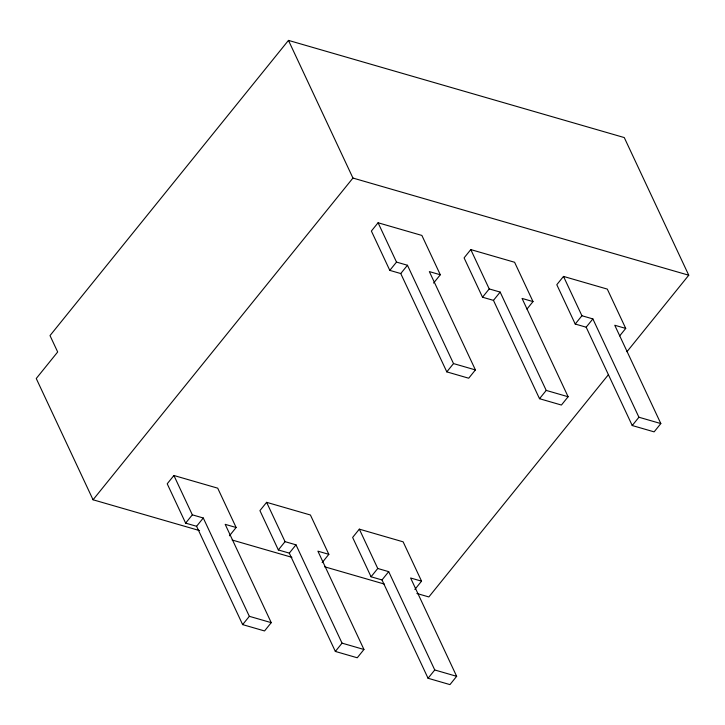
<?xml version="1.0" encoding="UTF-8"?>
<svg xmlns="http://www.w3.org/2000/svg" width="725" height="725" viewBox="0 0 725 725"><rect width="100%" height="100%" fill="white"/><g stroke="black" fill="none" stroke-linecap="round" stroke-linejoin="round"><path stroke-width="1.09" d="M626.971 351.697L688.75 275.219L624.27 137.569L288.468 40.392L50.007 335.593L57.683 351.978L36.25 378.513L93.054 499.779L199.556 530.591M93.054 499.779L352.948 178.051L288.468 40.392M236.132 527.501L217.708 488.17L173.909 475.5L167.212 483.793L185.636 523.124L196.584 526.287L242.639 624.615L264.543 630.949L271.241 622.657L225.185 524.338L236.132 527.501L229.435 535.793M440.302 274.766L421.877 235.435L378.078 222.765L371.381 231.048L389.805 270.38L400.753 273.552L446.808 371.871L468.713 378.214L475.41 369.922L429.345 271.594L440.302 274.766L433.604 283.058M185.636 523.124L192.333 514.832L173.909 475.5M389.805 270.38L396.502 262.087L378.078 222.765M196.584 526.287L203.281 517.994L192.333 514.832M400.753 273.552L407.45 265.259L396.502 262.087M328.842 554.335L310.418 515.004L266.619 502.325L259.922 510.618L278.346 549.949L289.293 553.121L335.349 651.44L357.253 657.774L363.95 649.482L317.894 551.163L328.842 554.335L322.145 562.627M533.011 301.591L514.587 262.26L470.788 249.59L464.091 257.882L482.515 297.214L493.462 300.377L539.518 398.705L561.422 405.039L568.119 396.747L522.054 298.419L533.011 301.591L526.975 309.058M278.346 549.949L285.043 541.657L266.619 502.325M482.515 297.214L489.212 288.922L470.788 249.59M289.293 553.121L295.99 544.828L285.043 541.657M493.462 300.377L500.159 292.084L489.212 288.922M242.639 624.615L249.337 616.322L203.281 517.994M446.808 371.871L453.506 363.578L407.45 265.259M421.551 581.16L403.127 541.829L359.328 529.15L352.631 537.442L371.055 576.774L382.002 579.946L428.058 678.265L449.962 684.608L456.659 676.316L410.604 577.988L421.551 581.16L414.854 589.452M625.72 328.416L607.296 289.094L563.497 276.415L556.8 284.708L575.215 324.039L586.172 327.202L632.227 425.53L654.131 431.864L660.828 423.572L614.764 325.253L625.72 328.416L619.685 335.883M371.055 576.774L377.752 568.482L359.328 529.15M575.215 324.039L581.921 315.747L563.497 276.415M382.002 579.946L388.7 571.653L377.752 568.482M586.172 327.202L592.869 318.909L581.921 315.747M335.349 651.44L342.046 643.147L295.99 544.828M539.518 398.705L546.215 390.413L500.159 292.084M608.511 374.553L428.856 596.947L416.902 593.485M428.058 678.265L434.755 669.972L388.7 571.653M632.227 425.53L638.924 417.237L592.869 318.909M352.948 178.051L688.75 275.219M453.506 363.578L475.41 369.922M546.215 390.413L568.119 396.747M638.924 417.237L660.828 423.572M232.154 540.025L291.921 557.326M324.528 566.76L384.295 584.051M249.337 616.322L271.241 622.657M342.046 643.147L363.95 649.482M434.755 669.972L456.659 676.316"/></g></svg>
